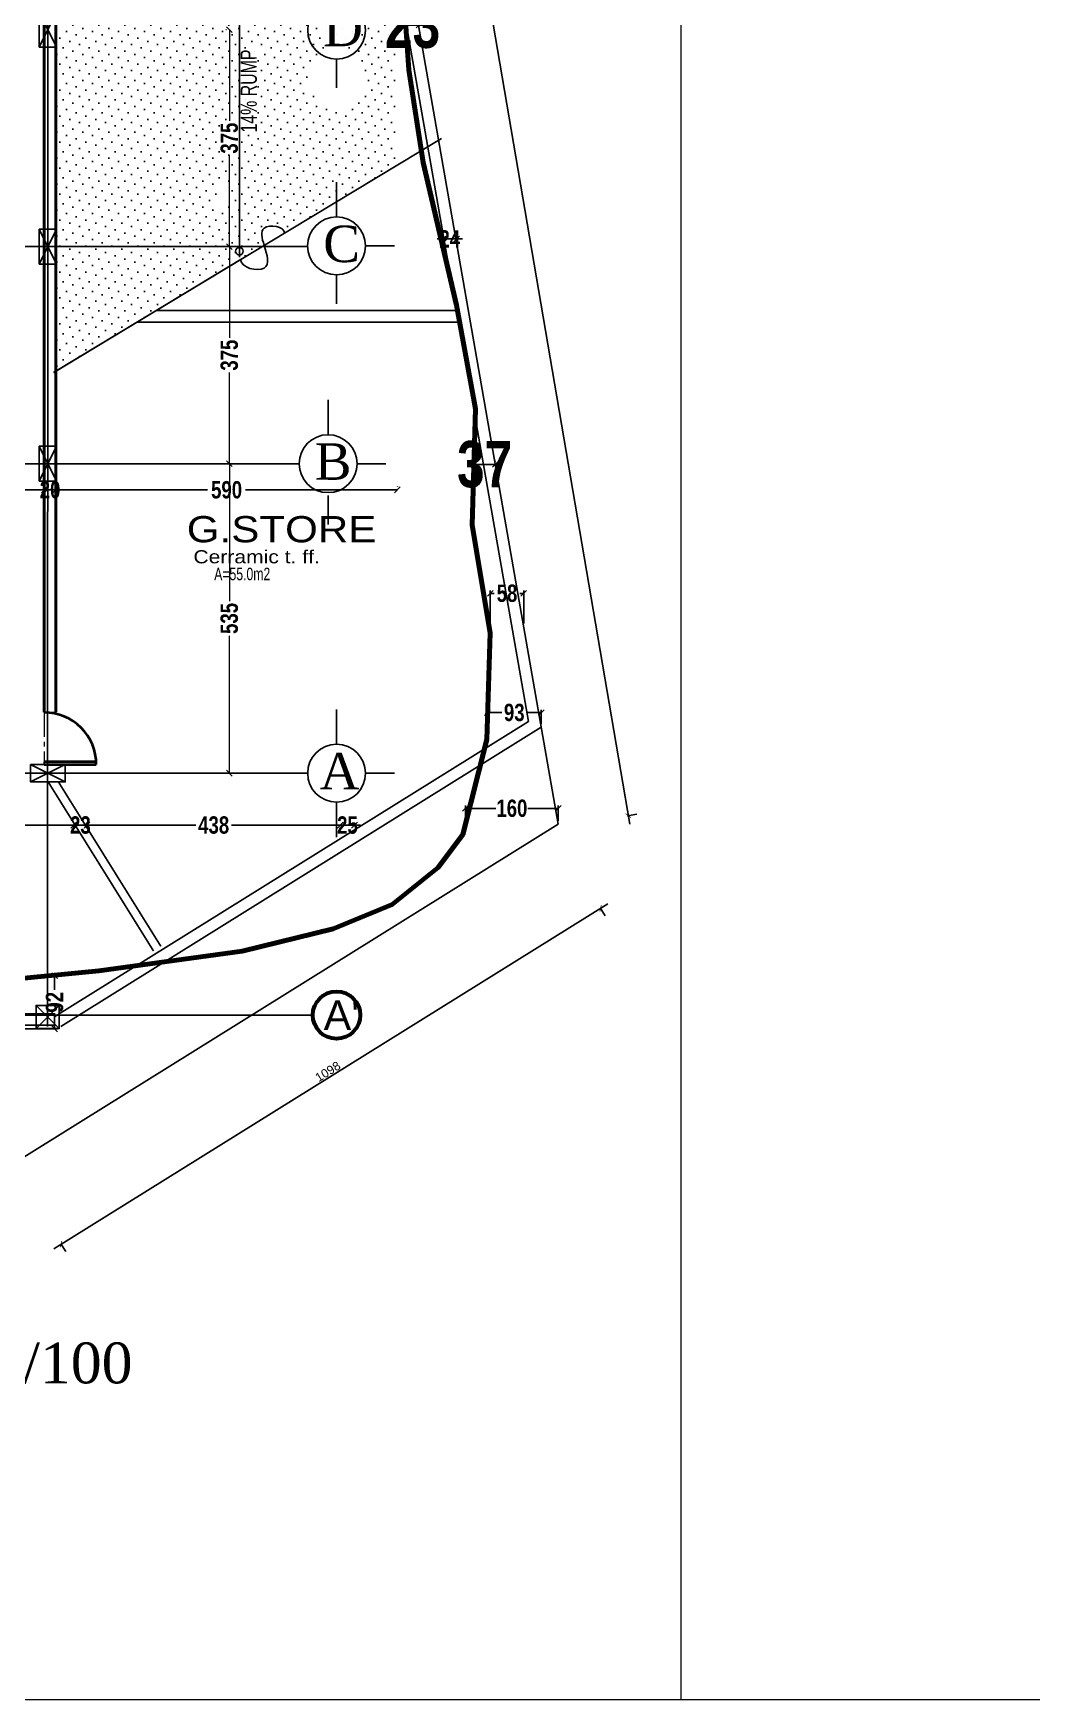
# Model space of a CAD drawing. Extents: x 285329 to 658348, y -83126 to -16980.
# Drawn here: x 328986 to 330711, y -43859 to -40979 of the extents above; entities that cross this region are included whole.
import ezdxf

# ---------------------------------------------------------------- set-up
doc = ezdxf.new("R2010")
doc.units = 0
doc.linetypes.add('CENTER', pattern=[50.8, 31.75, -6.35, 6.35, -6.35])
doc.layers.get('0').update_dxf_attribs({"linetype": 'CONTINUOUS'})
doc.layers.get('DEFPOINTS').update_dxf_attribs({"color": 9, "linetype": 'CONTINUOUS'})
for name, color, linetype, lineweight in [('A-Axis', 1, 'CENTER', 9), ('A-Door', 5, 'CONTINUOUS', 15), ('A-text finishing', 6, 'CONTINUOUS', 13), ('A-text function', 30, 'CONTINUOUS', 20), ('excavation border', 5, 'CONTINUOUS', 30), ('midium elevation', 4, 'CONTINUOUS', 60), ('SECTION-ar', 131, 'CONTINUOUS', 40), ('VIS', 8, 'CONTINUOUS', 18)]:
    doc.layers.add(name, color=color, linetype=linetype, lineweight=lineweight)
for name, color, linetype in [('AXIS', 1, 'CONTINUOUS'), ('COLUMN', 5, 'CONTINUOUS'), ('FURNITURE', 4, 'CONTINUOUS'), ('TEXT', 3, 'CONTINUOUS'), ('WALL', 7, 'CONTINUOUS')]:
    doc.layers.add(name, color=color, linetype=linetype)
doc.styles.add('ARIAL', font='BOD_CB.TTF', dxfattribs={"width": 1.2})
doc.styles.add('CITYBLUEPRINT', font='cityb___.ttf', dxfattribs={"width": 0.8})
doc.styles.get("Standard").update_dxf_attribs({"font": 'sanss___.ttf', "height": 15})
doc.styles.add('style2', font='romantic.ttf', dxfattribs={"height": 50})
doc.dimstyles.new('50', dxfattribs={"dimtxt": 30, "dimasz": 10, "dimexe": 5, "dimexo": 6, "dimgap": 5, "dimtad": 0, "dimdec": 0, "dimdsep": 46, "dimtxsty": 'CITYBLUEPRINT', "dimblk1": 'OBLIQUE', "dimblk2": 'OBLIQUE', "dimsah": 1, "dimcen": 0.05, "dimdle": 0.03, "dimclre": 22, "dimclrt": 7, "dimadec": 0, "dimazin": 0, "dimtfac": 1, "dimtdec": 0, "dimtix": 1, "dimtmove": 0, "dimatfit": 3, "dimldrblk": 'OBLIQUE', "dimfxl": 1, "dimtolj": 1, "dimtzin": 0, "dimarcsym": 0})
doc.dimstyles.new('STANDARD$0', dxfattribs={"dimscale": 0, "dimtxt": 50, "dimasz": 8, "dimexe": 15, "dimexo": 0.0625, "dimgap": 2, "dimtad": 1, "dimdec": 0, "dimzin": 0, "dimdsep": 46, "dimtxsty": 'Standard', "dimblk1": 'ARCHTICK', "dimblk2": 'ARCHTICK', "dimsah": 1, "dimcen": 0.09, "dimdle": 15, "dimclrd": 3, "dimclre": 3, "dimclrt": 3, "dimazin": 0, "dimtfac": 1, "dimtdec": 0, "dimtofl": 0, "dimtmove": 1, "dimatfit": 3, "dimldrblk": 'ARCHTICK', "dimfxl": 1.0455, "dimfxlon": 1, "dimtolj": 1, "dimtzin": 0, "dimarcsym": 0})

# ---------------------------------------------------------------- blocks, each defined once
blk = doc.blocks.new('COLUMN')
at = {"layer": 'AXIS'}
for p, q in [((236924.7, -9644.3), (236984.7, -9674.3)), ((236984.7, -9644.3), (236924.7, -9674.3))]:
    blk.add_line(p, q, dxfattribs=at)
at = {"layer": 'COLUMN'}
blk.add_lwpolyline([(236924.7, -9644.3), (236984.7, -9644.3), (236984.7, -9674.3), (236924.7, -9674.3)], close=True, dxfattribs=at)
blk = doc.blocks.new('_Oblique')
at = {"color": 0, "lineweight": -2}
blk.add_line((-0.5, -0.5), (0.5, 0.5), dxfattribs=at)
blk = doc.blocks.new('*D2209')
at = {"layer": 'DEFPOINTS', "color": 0, "linetype": 'Continuous', "lineweight": 5, "transparency": 16777216}
for p in [(329436.7, -12603.7), (329436.7, -12978.7), (329436.7, -12978.7)]:
    blk.add_point(p, dxfattribs=at)
at = {"layer": 'VIS', "color": 22, "linetype": 'Continuous', "lineweight": -2, "transparency": 16777216}
for p, q in [((329430.7, -12603.7), (329431.7, -12603.7)), ((329430.7, -12978.7), (329431.7, -12978.7))]:
    blk.add_line(p, q, dxfattribs=at)
at = {"layer": 'VIS', "color": 24, "linetype": 'Continuous', "lineweight": -2, "transparency": 16777216}
for p, q in [((329436.7, -12603.6), (329436.7, -12761.5)), ((329436.7, -12978.7), (329436.7, -12820.9))]:
    blk.add_line(p, q, dxfattribs=at)
at = {"layer": 'VIS', "color": 24, "linetype": 'Continuous', "lineweight": -2, "transparency": 16777216, "xscale": 10, "yscale": 10, "zscale": 10}
for p, rotation in [((329436.7, -12603.7), 90), ((329436.7, -12978.7), 270)]:
    blk.add_blockref('_Oblique', p, dxfattribs=dict(at, rotation=rotation))
at = {"layer": 'VIS', "color": 30, "linetype": 'Continuous', "lineweight": 5, "transparency": 16777216, "insert": (329436.7, -12791.2), "char_height": 30, "attachment_point": 5, "rotation": 90, "style": 'CITYBLUEPRINT'}
blk.add_mtext('\\A1;375', dxfattribs=at)
blk = doc.blocks.new('*D2210')
at = {"layer": 'DEFPOINTS', "color": 0, "linetype": 'Continuous', "lineweight": 5, "transparency": 16777216}
for p in [(329436.7, -12978.7), (329436.7, -13353.7), (329436.7, -13353.7)]:
    blk.add_point(p, dxfattribs=at)
at = {"layer": 'VIS', "color": 22, "linetype": 'Continuous', "lineweight": -2, "transparency": 16777216}
for p, q in [((329430.7, -12978.7), (329431.7, -12978.7)), ((329442.7, -13353.7), (329441.7, -13353.7))]:
    blk.add_line(p, q, dxfattribs=at)
at = {"layer": 'VIS', "color": 24, "linetype": 'Continuous', "lineweight": -2, "transparency": 16777216}
for p, q in [((329436.7, -12978.6), (329436.7, -13136.5)), ((329436.7, -13353.7), (329436.7, -13195.9))]:
    blk.add_line(p, q, dxfattribs=at)
at = {"layer": 'VIS', "color": 24, "linetype": 'Continuous', "lineweight": -2, "transparency": 16777216, "xscale": 10, "yscale": 10, "zscale": 10}
for p, rotation in [((329436.7, -12978.7), 90), ((329436.7, -13353.7), 270)]:
    blk.add_blockref('_Oblique', p, dxfattribs=dict(at, rotation=rotation))
at = {"layer": 'VIS', "color": 30, "linetype": 'Continuous', "lineweight": 5, "transparency": 16777216, "insert": (329436.7, -13166.2), "char_height": 30, "attachment_point": 5, "rotation": 90, "style": 'CITYBLUEPRINT'}
blk.add_mtext('\\A1;375', dxfattribs=at)
blk = doc.blocks.new('*D2211')
at = {"layer": 'DEFPOINTS', "color": 0, "linetype": 'Continuous', "lineweight": 5, "transparency": 16777216}
for p in [(329436.7, -13353.7), (329436.7, -13888.5), (329436.7, -13888.5)]:
    blk.add_point(p, dxfattribs=at)
at = {"layer": 'VIS', "color": 24, "linetype": 'Continuous', "lineweight": -2, "transparency": 16777216}
for p, q in [((329436.7, -13353.7), (329436.7, -13591.2)), ((329436.7, -13888.6), (329436.7, -13651.1))]:
    blk.add_line(p, q, dxfattribs=at)
at = {"layer": 'VIS', "color": 22, "linetype": 'Continuous', "lineweight": -2, "transparency": 16777216}
for p, q in [((329442.7, -13353.7), (329441.7, -13353.7)), ((329442.7, -13888.5), (329441.7, -13888.5))]:
    blk.add_line(p, q, dxfattribs=at)
at = {"layer": 'VIS', "color": 24, "linetype": 'Continuous', "lineweight": -2, "transparency": 16777216, "xscale": 10, "yscale": 10, "zscale": 10}
for p, rotation in [((329436.7, -13353.7), 90), ((329436.7, -13888.5), 270)]:
    blk.add_blockref('_Oblique', p, dxfattribs=dict(at, rotation=rotation))
at = {"layer": 'VIS', "color": 30, "linetype": 'Continuous', "lineweight": 5, "transparency": 16777216, "insert": (329436.7, -13621.1), "char_height": 30, "attachment_point": 5, "rotation": 90, "style": 'CITYBLUEPRINT'}
blk.add_mtext('\\A1;535', dxfattribs=at)
blk = doc.blocks.new('D70')
at = {"layer": 'A-Axis'}
blk.add_line((307725.1, -30884.8), (307725.1, -30817.1), dxfattribs=at)
at = {"layer": 'A-Door'}
for p, q in [((307725.1, -30817.1), (307725.1, -30820.5)), ((307792.7, -30817.1), (307792.7, -30820.5))]:
    blk.add_line(p, q, dxfattribs=at)
at = {"layer": 'SECTION-ar', "ltscale": 20}
for p, q in [((307725.1, -30817.1), (307792.7, -30817.1)), ((307792.7, -30820.5), (307725.1, -30820.5))]:
    blk.add_line(p, q, dxfattribs=at)
at = {"layer": 'SECTION-ar', "ltscale": 20, "extrusion": (0, 0, -1)}
blk.add_ellipse((307725.1, -30817.1), major_axis=(-47.9, 47.9), ratio=1, start_param=2.356194, end_param=3.926991, dxfattribs=at)
blk = doc.blocks.new('*D2887')
at = {"layer": 'DEFPOINTS', "color": 0, "linetype": 'Continuous', "lineweight": 5, "transparency": 16777216}
for p in [(328554.3, -42347.5), (329055.7, -42343.6), (329055.7, -42347.5)]:
    blk.add_point(p, dxfattribs=at)
at = {"layer": 'VIS', "color": 22, "linetype": 'Continuous', "lineweight": -2, "transparency": 16777216}
for p, q in [((328554.3, -42341.5), (328554.3, -42342.5)), ((329055.7, -42349.6), (329055.7, -42352.5))]:
    blk.add_line(p, q, dxfattribs=at)
at = {"layer": 'VIS', "color": 0, "linetype": 'Continuous', "lineweight": -2, "transparency": 16777216}
for p, q in [((328554.3, -42347.5), (328778.8, -42347.5)), ((329055.8, -42347.5), (328831.2, -42347.5))]:
    blk.add_line(p, q, dxfattribs=at)
at = {"layer": 'VIS', "color": 0, "linetype": 'Continuous', "lineweight": -2, "transparency": 16777216, "xscale": 10, "yscale": 10, "zscale": 10, "rotation": 180}
blk.add_blockref('_Oblique', (328554.3, -42347.5), dxfattribs=at)
at = {"layer": 'VIS', "color": 0, "linetype": 'Continuous', "lineweight": -2, "transparency": 16777216, "xscale": 10, "yscale": 10, "zscale": 10}
blk.add_blockref('_Oblique', (329055.7, -42347.5), dxfattribs=at)
at = {"layer": 'VIS', "color": 7, "linetype": 'Continuous', "lineweight": 5, "transparency": 16777216, "insert": (328805, -42347.5), "char_height": 30, "attachment_point": 5, "style": 'CITYBLUEPRINT'}
blk.add_mtext('\\A1;501', dxfattribs=at)
blk = doc.blocks.new('*D2888')
at = {"layer": 'DEFPOINTS', "color": 0, "linetype": 'Continuous', "lineweight": 5, "transparency": 16777216}
for p in [(329055.7, -42343.6), (329078.7, -42347.5), (329078.7, -42352.2)]:
    blk.add_point(p, dxfattribs=at)
at = {"layer": 'VIS', "color": 0, "linetype": 'Continuous', "lineweight": -2, "transparency": 16777216}
for p, q in [((329055.7, -42347.5), (329045.7, -42347.5)), ((329055.7, -42347.5), (329078.7, -42347.5)), ((329078.7, -42347.5), (329088.7, -42347.5))]:
    blk.add_line(p, q, dxfattribs=at)
at = {"layer": 'VIS', "color": 22, "linetype": 'Continuous', "lineweight": -2, "transparency": 16777216}
for p, q in [((329055.7, -42349.6), (329055.7, -42352.5)), ((329078.7, -42346.2), (329078.7, -42342.5))]:
    blk.add_line(p, q, dxfattribs=at)
at = {"layer": 'VIS', "color": 0, "linetype": 'Continuous', "lineweight": -2, "transparency": 16777216, "xscale": 10, "yscale": 10, "zscale": 10}
blk.add_blockref('_Oblique', (329055.7, -42347.5), dxfattribs=at)
at = {"layer": 'VIS', "color": 0, "linetype": 'Continuous', "lineweight": -2, "transparency": 16777216, "xscale": 10, "yscale": 10, "zscale": 10, "rotation": 180}
blk.add_blockref('_Oblique', (329078.7, -42347.5), dxfattribs=at)
at = {"layer": 'VIS', "color": 7, "linetype": 'Continuous', "lineweight": 5, "transparency": 16777216, "insert": (329067.2, -42347.5), "char_height": 30, "attachment_point": 5, "style": 'CITYBLUEPRINT'}
blk.add_mtext('\\A1;23', dxfattribs=at)
blk = doc.blocks.new('*D2889')
at = {"layer": 'DEFPOINTS', "color": 0, "linetype": 'Continuous', "lineweight": 5, "transparency": 16777216}
for p in [(329078.7, -42352.2), (329516.3, -42346.2), (329516.3, -42347.5)]:
    blk.add_point(p, dxfattribs=at)
at = {"layer": 'VIS', "color": 22, "linetype": 'Continuous', "lineweight": -2, "transparency": 16777216}
for p, q in [((329078.7, -42346.2), (329078.7, -42342.5)), ((329516.3, -42352.2), (329516.3, -42352.5))]:
    blk.add_line(p, q, dxfattribs=at)
at = {"layer": 'VIS', "color": 0, "linetype": 'Continuous', "lineweight": -2, "transparency": 16777216}
for p, q in [((329078.7, -42347.5), (329266.9, -42347.5)), ((329516.3, -42347.5), (329328.2, -42347.5))]:
    blk.add_line(p, q, dxfattribs=at)
at = {"layer": 'VIS', "color": 0, "linetype": 'Continuous', "lineweight": -2, "transparency": 16777216, "xscale": 10, "yscale": 10, "zscale": 10, "rotation": 180}
blk.add_blockref('_Oblique', (329078.7, -42347.5), dxfattribs=at)
at = {"layer": 'VIS', "color": 0, "linetype": 'Continuous', "lineweight": -2, "transparency": 16777216, "xscale": 10, "yscale": 10, "zscale": 10}
blk.add_blockref('_Oblique', (329516.3, -42347.5), dxfattribs=at)
at = {"layer": 'VIS', "color": 7, "linetype": 'Continuous', "lineweight": 5, "transparency": 16777216, "insert": (329297.5, -42347.5), "char_height": 30, "attachment_point": 5, "style": 'CITYBLUEPRINT'}
blk.add_mtext('\\A1;438', dxfattribs=at)
blk = doc.blocks.new('*D2890')
at = {"layer": 'DEFPOINTS', "color": 0, "linetype": 'Continuous', "lineweight": 5, "transparency": 16777216}
for p in [(329516.3, -42346.2), (329540.9, -42347.5), (329540.9, -42348.6)]:
    blk.add_point(p, dxfattribs=at)
at = {"layer": 'VIS', "color": 0, "linetype": 'Continuous', "lineweight": -2, "transparency": 16777216}
for p, q in [((329516.3, -42347.5), (329506.3, -42347.5)), ((329516.3, -42347.5), (329540.9, -42347.5)), ((329540.9, -42347.5), (329550.9, -42347.5))]:
    blk.add_line(p, q, dxfattribs=at)
at = {"layer": 'VIS', "color": 22, "linetype": 'Continuous', "lineweight": -2, "transparency": 16777216}
for p, q in [((329516.3, -42352.2), (329516.3, -42352.5)), ((329540.9, -42342.6), (329540.9, -42342.5))]:
    blk.add_line(p, q, dxfattribs=at)
at = {"layer": 'VIS', "color": 0, "linetype": 'Continuous', "lineweight": -2, "transparency": 16777216, "xscale": 10, "yscale": 10, "zscale": 10}
blk.add_blockref('_Oblique', (329516.3, -42347.5), dxfattribs=at)
at = {"layer": 'VIS', "color": 0, "linetype": 'Continuous', "lineweight": -2, "transparency": 16777216, "xscale": 10, "yscale": 10, "zscale": 10, "rotation": 180}
blk.add_blockref('_Oblique', (329540.9, -42347.5), dxfattribs=at)
at = {"layer": 'VIS', "color": 7, "linetype": 'Continuous', "lineweight": 5, "transparency": 16777216, "insert": (329528.6, -42347.5), "char_height": 30, "attachment_point": 5, "style": 'CITYBLUEPRINT'}
blk.add_mtext('\\A1;25', dxfattribs=at)
blk = doc.blocks.new('*D2892')
at = {"layer": 'DEFPOINTS', "color": 0, "linetype": 'Continuous', "lineweight": 5, "transparency": 16777216}
for p in [(327294.1, -41770.2), (329004.8, -41768.2), (329004.8, -41768.2)]:
    blk.add_point(p, dxfattribs=at)
at = {"layer": 'VIS', "color": 0, "linetype": 'Continuous', "lineweight": -2, "transparency": 16777216}
for p, q in [((327294, -41768.2), (328128.3, -41768.2)), ((329004.8, -41768.2), (328170.5, -41768.2))]:
    blk.add_line(p, q, dxfattribs=at)
at = {"layer": 'VIS', "color": 22, "linetype": 'Continuous', "lineweight": -2, "transparency": 16777216}
for p, q in [((327294.1, -41764.2), (327294.1, -41763.2)), ((329004.8, -41762.2), (329004.8, -41763.2))]:
    blk.add_line(p, q, dxfattribs=at)
at = {"layer": 'VIS', "color": 0, "linetype": 'Continuous', "lineweight": -2, "transparency": 16777216, "xscale": 10, "yscale": 10, "zscale": 10, "rotation": 180}
blk.add_blockref('_Oblique', (327294.1, -41768.2), dxfattribs=at)
at = {"layer": 'VIS', "color": 0, "linetype": 'Continuous', "lineweight": -2, "transparency": 16777216, "xscale": 10, "yscale": 10, "zscale": 10}
blk.add_blockref('_Oblique', (329004.8, -41768.2), dxfattribs=at)
at = {"layer": 'VIS', "color": 7, "linetype": 'Continuous', "lineweight": 5, "transparency": 16777216, "insert": (328149.4, -41768.2), "char_height": 30, "attachment_point": 5, "style": 'CITYBLUEPRINT'}
blk.add_mtext('\\A1;1711', dxfattribs=at)
blk = doc.blocks.new('*D2893')
at = {"layer": 'DEFPOINTS', "color": 0, "linetype": 'Continuous', "lineweight": 5, "transparency": 16777216}
for p in [(329004.8, -41768.2), (329024.8, -41768.2), (329024.8, -41768.2)]:
    blk.add_point(p, dxfattribs=at)
at = {"layer": 'VIS', "color": 0, "linetype": 'Continuous', "lineweight": -2, "transparency": 16777216}
for p, q in [((329004.8, -41768.2), (328994.8, -41768.2)), ((329004.8, -41768.2), (329024.8, -41768.2)), ((329024.8, -41768.2), (329034.8, -41768.2))]:
    blk.add_line(p, q, dxfattribs=at)
at = {"layer": 'VIS', "color": 22, "linetype": 'Continuous', "lineweight": -2, "transparency": 16777216}
for p, q in [((329004.8, -41762.2), (329004.8, -41763.2)), ((329024.8, -41762.2), (329024.8, -41763.2))]:
    blk.add_line(p, q, dxfattribs=at)
at = {"layer": 'VIS', "color": 0, "linetype": 'Continuous', "lineweight": -2, "transparency": 16777216, "xscale": 10, "yscale": 10, "zscale": 10}
blk.add_blockref('_Oblique', (329004.8, -41768.2), dxfattribs=at)
at = {"layer": 'VIS', "color": 0, "linetype": 'Continuous', "lineweight": -2, "transparency": 16777216, "xscale": 10, "yscale": 10, "zscale": 10, "rotation": 180}
blk.add_blockref('_Oblique', (329024.8, -41768.2), dxfattribs=at)
at = {"layer": 'VIS', "color": 7, "linetype": 'Continuous', "lineweight": 5, "transparency": 16777216, "insert": (329014.8, -41768.2), "char_height": 30, "attachment_point": 5, "style": 'CITYBLUEPRINT'}
blk.add_mtext('\\A1;20', dxfattribs=at)
blk = doc.blocks.new('*D2894')
at = {"layer": 'DEFPOINTS', "color": 0, "linetype": 'Continuous', "lineweight": 5, "transparency": 16777216}
for p in [(329024.8, -41768.2), (329614.8, -41768.2), (329614.8, -41768.2)]:
    blk.add_point(p, dxfattribs=at)
at = {"layer": 'VIS', "color": 0, "linetype": 'Continuous', "lineweight": -2, "transparency": 16777216}
for p, q in [((329024.7, -41768.2), (329286.9, -41768.2)), ((329614.8, -41768.2), (329352.6, -41768.2))]:
    blk.add_line(p, q, dxfattribs=at)
at = {"layer": 'VIS', "color": 22, "linetype": 'Continuous', "lineweight": -2, "transparency": 16777216}
for p, q in [((329024.8, -41762.2), (329024.8, -41763.2)), ((329614.8, -41762.2), (329614.8, -41763.2))]:
    blk.add_line(p, q, dxfattribs=at)
at = {"layer": 'VIS', "color": 0, "linetype": 'Continuous', "lineweight": -2, "transparency": 16777216, "xscale": 10, "yscale": 10, "zscale": 10, "rotation": 180}
blk.add_blockref('_Oblique', (329024.8, -41768.2), dxfattribs=at)
at = {"layer": 'VIS', "color": 0, "linetype": 'Continuous', "lineweight": -2, "transparency": 16777216, "xscale": 10, "yscale": 10, "zscale": 10}
blk.add_blockref('_Oblique', (329614.8, -41768.2), dxfattribs=at)
at = {"layer": 'VIS', "color": 7, "linetype": 'Continuous', "lineweight": 5, "transparency": 16777216, "insert": (329319.8, -41768.2), "char_height": 30, "attachment_point": 5, "style": 'CITYBLUEPRINT'}
blk.add_mtext('\\A1;590', dxfattribs=at)
blk = doc.blocks.new('_ARCHTICK')
at = {"color": 0, "linetype": 'ByBlock', "const_width": 0.15}
blk.add_lwpolyline([(-0.5, -0.5), (0.5, 0.5)], dxfattribs=at)
blk = doc.blocks.new('*D2987')
at = {"layer": 'DEFPOINTS', "color": 0, "linetype": 'Continuous', "lineweight": 5, "transparency": 16777216}
for p in [(329479.7, -39200.5), (329346.2, -39223.2), (329880.3, -42353.8)]:
    blk.add_point(p, dxfattribs=at)
at = {"layer": 'WALL', "color": 3, "linetype": 'Continuous', "lineweight": -2, "transparency": 16777216}
for p, q in [((330016.2, -42345.8), (329477.1, -39185.7)), ((329478.6, -39200.7), (329494.4, -39198)), ((330012.7, -42331.2), (330028.5, -42328.5))]:
    blk.add_line(p, q, dxfattribs=at)
at = {"layer": 'WALL', "color": 3, "linetype": 'Continuous', "lineweight": -2, "transparency": 16777216, "xscale": 8, "yscale": 8, "zscale": 8}
for p, rotation in [((329479.7, -39200.5), 99.68081920431923), ((330013.7, -42331), 279.6808192043192)]:
    blk.add_blockref('_ARCHTICK', p, dxfattribs=dict(at, rotation=rotation))
at = {"layer": 'WALL', "color": 3, "linetype": 'Continuous', "transparency": 16777216, "insert": (329756.3, -40764.1), "char_height": 15, "attachment_point": 5, "rotation": 279.6808}
blk.add_mtext('\\A1;3176', dxfattribs=at)
blk = doc.blocks.new('*D2991')
at = {"layer": 'DEFPOINTS', "color": 0, "linetype": 'Continuous', "lineweight": 5, "transparency": 16777216}
for p in [(329880.3, -42353.8), (329965.9, -42491.3), (328948.2, -42934.2)]:
    blk.add_point(p, dxfattribs=at)
at = {"layer": 'WALL', "color": 3, "linetype": 'Continuous', "lineweight": -2, "transparency": 16777216}
for p, q in [((329021.1, -43079.7), (329978.6, -42483.4)), ((329965.3, -42490.4), (329973.8, -42504)), ((329033.3, -43070.9), (329041.8, -43084.5))]:
    blk.add_line(p, q, dxfattribs=at)
at = {"layer": 'WALL', "color": 3, "linetype": 'Continuous', "lineweight": -2, "transparency": 16777216, "xscale": 8, "yscale": 8, "zscale": 8}
for p, rotation in [((329965.9, -42491.3), 31.9131143141178), ((329033.9, -43071.7), 211.9131143141177)]:
    blk.add_blockref('_ARCHTICK', p, dxfattribs=dict(at, rotation=rotation))
at = {"layer": 'WALL', "color": 3, "linetype": 'Continuous', "transparency": 16777216, "insert": (329494.7, -42773.3), "char_height": 15, "attachment_point": 5, "rotation": 31.9131}
blk.add_mtext('\\A1;1098', dxfattribs=at)
blk = doc.blocks.new('*D3067')
at = {"layer": 'DEFPOINTS', "color": 0, "linetype": 'Continuous', "lineweight": 5, "transparency": 16777216}
for p in [(329010.8, -42607.8), (329022.7, -42607.8), (329010.6, -42699.4)]:
    blk.add_point(p, dxfattribs=at)
at = {"layer": 'VIS', "color": 22, "linetype": 'Continuous', "lineweight": -2, "transparency": 16777216}
for p, q in [((329016.8, -42607.8), (329027.7, -42607.8)), ((329016.6, -42699.4), (329027.7, -42699.4))]:
    blk.add_line(p, q, dxfattribs=at)
at = {"layer": 'VIS', "color": 0, "linetype": 'Continuous', "lineweight": -2, "transparency": 16777216}
for p, q in [((329022.7, -42607.8), (329022.7, -42632.1)), ((329022.7, -42699.4), (329022.7, -42675.1))]:
    blk.add_line(p, q, dxfattribs=at)
at = {"layer": 'VIS', "color": 0, "linetype": 'Continuous', "lineweight": -2, "transparency": 16777216, "xscale": 10, "yscale": 10, "zscale": 10}
for p, rotation in [((329022.7, -42607.8), 90), ((329022.7, -42699.4), 270)]:
    blk.add_blockref('_Oblique', p, dxfattribs=dict(at, rotation=rotation))
at = {"layer": 'VIS', "color": 7, "linetype": 'Continuous', "lineweight": 5, "transparency": 16777216, "insert": (329022.7, -42653.6), "char_height": 30, "attachment_point": 5, "rotation": 90, "style": 'CITYBLUEPRINT'}
blk.add_mtext('\\A1;92', dxfattribs=at)
blk = doc.blocks.new('*D3087')
at = {"layer": 'DEFPOINTS', "color": 0, "linetype": 'Continuous', "lineweight": 5, "transparency": 16777216}
for p in [(329732.5, -42318.5), (329732.5, -42345.9), (329892.9, -42345.9)]:
    blk.add_point(p, dxfattribs=at)
at = {"layer": 'VIS', "color": 22, "linetype": 'Continuous', "lineweight": -2, "transparency": 16777216}
for p, q in [((329732.5, -42339.9), (329732.5, -42313.5)), ((329892.9, -42339.9), (329892.9, -42313.5))]:
    blk.add_line(p, q, dxfattribs=at)
at = {"layer": 'VIS', "color": 0, "linetype": 'Continuous', "lineweight": -2, "transparency": 16777216}
for p, q in [((329732.5, -42318.5), (329784.9, -42318.5)), ((329892.9, -42318.5), (329840.5, -42318.5))]:
    blk.add_line(p, q, dxfattribs=at)
at = {"layer": 'VIS', "color": 0, "linetype": 'Continuous', "lineweight": -2, "transparency": 16777216, "xscale": 10, "yscale": 10, "zscale": 10, "rotation": 180}
blk.add_blockref('_Oblique', (329732.5, -42318.5), dxfattribs=at)
at = {"layer": 'VIS', "color": 0, "linetype": 'Continuous', "lineweight": -2, "transparency": 16777216, "xscale": 10, "yscale": 10, "zscale": 10}
blk.add_blockref('_Oblique', (329892.9, -42318.5), dxfattribs=at)
at = {"layer": 'VIS', "color": 7, "linetype": 'Continuous', "lineweight": 5, "transparency": 16777216, "insert": (329812.7, -42318.5), "char_height": 30, "attachment_point": 5, "style": 'CITYBLUEPRINT'}
blk.add_mtext('\\A1;160', dxfattribs=at)
blk = doc.blocks.new('*D3088')
at = {"layer": 'DEFPOINTS', "color": 0, "linetype": 'Continuous', "lineweight": 5, "transparency": 16777216}
for p in [(329833.2, -41947), (329833.2, -42005.3), (329775.3, -42015.4)]:
    blk.add_point(p, dxfattribs=at)
at = {"layer": 'VIS', "color": 22, "linetype": 'Continuous', "lineweight": -2, "transparency": 16777216}
for p, q in [((329775.3, -42009.4), (329775.3, -41942)), ((329833.2, -41999.3), (329833.2, -41942))]:
    blk.add_line(p, q, dxfattribs=at)
at = {"layer": 'VIS', "color": 0, "linetype": 'Continuous', "lineweight": -2, "transparency": 16777216}
for p, q in [((329775.3, -41947), (329782.2, -41947)), ((329833.3, -41947), (329826.4, -41947))]:
    blk.add_line(p, q, dxfattribs=at)
at = {"layer": 'VIS', "color": 0, "linetype": 'Continuous', "lineweight": -2, "transparency": 16777216, "xscale": 10, "yscale": 10, "zscale": 10, "rotation": 180}
blk.add_blockref('_Oblique', (329775.3, -41947), dxfattribs=at)
at = {"layer": 'VIS', "color": 0, "linetype": 'Continuous', "lineweight": -2, "transparency": 16777216, "xscale": 10, "yscale": 10, "zscale": 10}
blk.add_blockref('_Oblique', (329833.2, -41947), dxfattribs=at)
at = {"layer": 'VIS', "color": 7, "linetype": 'Continuous', "lineweight": 5, "transparency": 16777216, "insert": (329804.3, -41947), "char_height": 30, "attachment_point": 5, "style": 'CITYBLUEPRINT'}
blk.add_mtext('\\A1;58', dxfattribs=at)
blk = doc.blocks.new('*D3090')
at = {"layer": 'DEFPOINTS', "color": 0, "linetype": 'Continuous', "lineweight": 5, "transparency": 16777216}
for p in [(329693.4, -41347.9), (329717.4, -41334.6), (329717.4, -41343.7)]:
    blk.add_point(p, dxfattribs=at)
at = {"layer": 'VIS', "color": 0, "linetype": 'Continuous', "lineweight": -2, "transparency": 16777216}
for p, q in [((329693.4, -41334.6), (329683.4, -41334.6)), ((329693.4, -41334.6), (329717.4, -41334.6)), ((329717.4, -41334.6), (329727.4, -41334.6))]:
    blk.add_line(p, q, dxfattribs=at)
at = {"layer": 'VIS', "color": 22, "linetype": 'Continuous', "lineweight": -2, "transparency": 16777216}
for p, q in [((329693.4, -41341.9), (329693.4, -41329.6)), ((329717.4, -41337.7), (329717.4, -41329.6))]:
    blk.add_line(p, q, dxfattribs=at)
at = {"layer": 'VIS', "color": 0, "linetype": 'Continuous', "lineweight": -2, "transparency": 16777216, "xscale": 10, "yscale": 10, "zscale": 10}
blk.add_blockref('_Oblique', (329693.4, -41334.6), dxfattribs=at)
at = {"layer": 'VIS', "color": 0, "linetype": 'Continuous', "lineweight": -2, "transparency": 16777216, "xscale": 10, "yscale": 10, "zscale": 10, "rotation": 180}
blk.add_blockref('_Oblique', (329717.4, -41334.6), dxfattribs=at)
at = {"layer": 'VIS', "color": 7, "linetype": 'Continuous', "lineweight": 5, "transparency": 16777216, "insert": (329705.4, -41334.6), "char_height": 30, "attachment_point": 5, "style": 'CITYBLUEPRINT'}
blk.add_mtext('\\A1;24', dxfattribs=at)
blk = doc.blocks.new('*D3091')
at = {"layer": 'DEFPOINTS', "color": 0, "linetype": 'Continuous', "lineweight": 5, "transparency": 16777216}
for p in [(329770.2, -42153), (329770.2, -42175.3), (329863.5, -42178.3)]:
    blk.add_point(p, dxfattribs=at)
at = {"layer": 'VIS', "color": 0, "linetype": 'Continuous', "lineweight": -2, "transparency": 16777216}
for p, q in [((329770.1, -42153), (329795.6, -42153)), ((329863.6, -42153), (329838.1, -42153))]:
    blk.add_line(p, q, dxfattribs=at)
at = {"layer": 'VIS', "color": 22, "linetype": 'Continuous', "lineweight": -2, "transparency": 16777216}
for p, q in [((329770.2, -42169.3), (329770.2, -42148)), ((329863.5, -42172.3), (329863.5, -42148))]:
    blk.add_line(p, q, dxfattribs=at)
at = {"layer": 'VIS', "color": 0, "linetype": 'Continuous', "lineweight": -2, "transparency": 16777216, "xscale": 10, "yscale": 10, "zscale": 10, "rotation": 180}
blk.add_blockref('_Oblique', (329770.2, -42153), dxfattribs=at)
at = {"layer": 'VIS', "color": 0, "linetype": 'Continuous', "lineweight": -2, "transparency": 16777216, "xscale": 10, "yscale": 10, "zscale": 10}
blk.add_blockref('_Oblique', (329863.5, -42153), dxfattribs=at)
at = {"layer": 'VIS', "color": 7, "linetype": 'Continuous', "lineweight": 5, "transparency": 16777216, "insert": (329816.8, -42153), "char_height": 30, "attachment_point": 5, "style": 'CITYBLUEPRINT'}
blk.add_mtext('\\A1;93', dxfattribs=at)
blk = doc.blocks.new('*D3092')
at = {"layer": 'DEFPOINTS', "color": 0, "linetype": 'Continuous', "lineweight": 5, "transparency": 16777216}
for p in [(329629.8, -40973.7), (329652.5, -40965), (329652.5, -40972.9)]:
    blk.add_point(p, dxfattribs=at)
at = {"layer": 'VIS', "color": 0, "linetype": 'Continuous', "lineweight": -2, "transparency": 16777216}
for p, q in [((329629.8, -40965), (329619.8, -40965)), ((329629.8, -40965), (329652.5, -40965)), ((329652.5, -40965), (329662.5, -40965))]:
    blk.add_line(p, q, dxfattribs=at)
at = {"layer": 'VIS', "color": 22, "linetype": 'Continuous', "lineweight": -2, "transparency": 16777216}
for p, q in [((329629.8, -40967.7), (329629.8, -40960)), ((329652.5, -40966.9), (329652.5, -40960))]:
    blk.add_line(p, q, dxfattribs=at)
at = {"layer": 'VIS', "color": 0, "linetype": 'Continuous', "lineweight": -2, "transparency": 16777216, "xscale": 10, "yscale": 10, "zscale": 10}
blk.add_blockref('_Oblique', (329629.8, -40965), dxfattribs=at)
at = {"layer": 'VIS', "color": 0, "linetype": 'Continuous', "lineweight": -2, "transparency": 16777216, "xscale": 10, "yscale": 10, "zscale": 10, "rotation": 180}
blk.add_blockref('_Oblique', (329652.5, -40965), dxfattribs=at)
at = {"layer": 'VIS', "color": 7, "linetype": 'Continuous', "lineweight": 5, "transparency": 16777216, "insert": (329641.2, -40965), "char_height": 80, "attachment_point": 5, "style": 'CITYBLUEPRINT'}
blk.add_mtext('\\A1;23', dxfattribs=at)
blk = doc.blocks.new('*D3093')
at = {"layer": 'DEFPOINTS', "color": 0, "linetype": 'Continuous', "lineweight": 5, "transparency": 16777216}
for p in [(329747.2, -41722.9), (329784, -41724.2), (329784, -41724.2)]:
    blk.add_point(p, dxfattribs=at)
at = {"layer": 'VIS', "color": 22, "linetype": 'Continuous', "lineweight": -2, "transparency": 16777216}
for p, q in [((329784, -41718.2), (329784, -41719.2)), ((329747.2, -41728.9), (329747.2, -41729.2))]:
    blk.add_line(p, q, dxfattribs=at)
at = {"layer": 'VIS', "color": 0, "linetype": 'Continuous', "lineweight": -2, "transparency": 16777216}
for p, q in [((329747.2, -41724.2), (329737.2, -41724.2)), ((329747.2, -41724.2), (329784, -41724.2)), ((329784, -41724.2), (329794, -41724.2))]:
    blk.add_line(p, q, dxfattribs=at)
at = {"layer": 'VIS', "color": 0, "linetype": 'Continuous', "lineweight": -2, "transparency": 16777216, "xscale": 10, "yscale": 10, "zscale": 10}
blk.add_blockref('_Oblique', (329747.2, -41724.2), dxfattribs=at)
at = {"layer": 'VIS', "color": 0, "linetype": 'Continuous', "lineweight": -2, "transparency": 16777216, "xscale": 10, "yscale": 10, "zscale": 10, "rotation": 180}
blk.add_blockref('_Oblique', (329784, -41724.2), dxfattribs=at)
at = {"layer": 'VIS', "color": 7, "linetype": 'Continuous', "lineweight": 5, "transparency": 16777216, "insert": (329765.6, -41724.2), "char_height": 80, "attachment_point": 5, "style": 'CITYBLUEPRINT'}
blk.add_mtext('\\A1;37', dxfattribs=at)
blk = doc.blocks.new('cbcb')
at = {"layer": 'AXIS'}
for p, q in [((329123.2, -10741.8), (329122.7, -14326.1)), ((329622, -12654.5), (329622, -12704.5)), ((329621.9, -12927.4), (329621.9, -12867)), ((327226.6, -12978.7), (329572, -12978.7)), ((329671.9, -12977.4), (329721.9, -12977.4)), ((329621.9, -13027.4), (329621.9, -13077.4)), ((329607.3, -13303.7), (329607.3, -13243.3)), ((329557.3, -13353.7), (327215.7, -13353.7)), ((329657.3, -13353.7), (329707.3, -13353.7)), ((329607.3, -13408.7), (329607.3, -13458.7)), ((329622, -13838.6), (329622, -13778.2)), ((327235.1, -13888.5), (329572, -13888.5)), ((329672, -13888.6), (329722, -13888.6)), ((329622, -13999), (329622, -13938.6))]:
    blk.add_line(p, q, dxfattribs=at)
for centre in [(329622, -12604.5), (329621.9, -12977.4), (329607.3, -13353.7), (329622, -13888.6)]:
    blk.add_circle(centre, 50, dxfattribs=at)
at = {"layer": 'WALL', "linetype": 'Continuous', "xscale": -1}
for p, rotation in [((338782.5, -249558.4), 270), ((338782.5, -249933.4), 270), ((319464, 223601), 90)]:
    blk.add_blockref('COLUMN', p, dxfattribs=dict(at, rotation=rotation))
at = {"layer": 'WALL', "linetype": 'Continuous'}
blk.add_blockref('COLUMN', (92168.5, -4229.3), dxfattribs=at)
at = {"layer": 'WALL', "linetype": 'Continuous', "xscale": -1}
blk.add_blockref('COLUMN', (566077.9, -4229.3), dxfattribs=at)
at = {"layer": 'TEXT', "char_height": 63, "width": 240.461, "attachment_point": 1, "style": 'style2'}
for s, insert in [('D', (329598.9, -12569.3)), ('C', (329598.9, -12942.3)), ('B', (329584.2, -13318.5)), ('A', (329592.7, -13853.4))]:
    blk.add_mtext(s, dxfattribs=dict(at, insert=insert))
at = {"layer": 'VIS', "linetype": 'Continuous', "lineweight": 5}
for base, p1, p2, picture, middle in [((329436.7, -12978.7), (329436.7, -12603.7), (329436.7, -12978.7), '*D2209', (329436.7, -12791.2)), ((329436.7, -13353.7), (329436.7, -12978.7), (329436.7, -13353.7), '*D2210', (329436.7, -13166.2)), ((329436.7, -13888.5), (329436.7, -13353.7), (329436.7, -13888.5), '*D2211', (329436.7, -13621.1))]:
    dim = blk.add_linear_dim(base=base, p1=p1, p2=p2, angle=90, dimstyle='50', override={"dimtmove": 1}, dxfattribs=at)
    dim.commit()
    dim.dimension.update_dxf_attribs({"geometry": picture, "text_midpoint": middle})

msp = doc.modelspace()

# ---------------------------------------------------------------- hatches: boundary and pattern name
at = {"layer": 'FURNITURE', "ltscale": 3}
h = msp.add_hatch(dxfattribs=at)
h.set_pattern_fill('DOTS', color=256, scale=10, angle=45, style=0)
h.set_pattern_definition([(45, (19796.869, -19165.578), (-5.6126601, 16.8379802), [0, -15.875])])
edge = h.paths.add_edge_path()
edge.add_line((329578.33, -40658.47), (329560.18, -40658.47))
edge.add_arc((329510.18, -40658.47), 50, 179.93464, 360, ccw=False)
edge.add_line((329460.18, -40658.41), (329342.02, -40658.41))
edge.add_line((329342.02, -40658.41), (329390.58, -40740.93))
edge.add_line((329390.58, -40740.93), (329341.94, -40740.93))
edge.add_line((329341.94, -40740.93), (329341.94, -40858.49))
edge.add_line((329341.94, -40858.49), (329613.58, -40858.49))
edge.add_line((329613.58, -40858.49), (329578.33, -40658.47))
edge = h.paths.add_edge_path()
edge.add_line((329341.94, -40740.93), (329293.3, -40740.93))
edge.add_line((329293.3, -40740.93), (329341.86, -40658.41))
edge.add_line((329341.86, -40658.41), (329037.91, -40589.89))
edge.add_arc((329021.55, -40705.35), 116.61, -13.86352, 81.93793, ccw=False)
edge.add_arc((329003.13, -40754.83), 133.38, -41.9941, 9.29259, ccw=False)
edge.add_line((329102.26, -40844.07), (329341.94, -40858.49))
edge.add_line((329341.94, -40858.49), (329341.94, -40740.93))
edge = h.paths.add_edge_path()
edge.add_line((329341.94, -40858.49), (329102.26, -40844.07))
edge.add_arc((329004.73, -40728.8), 151, 279.94973, 310.23793, ccw=False)
edge.add_line((329030.82, -40877.53), (329024.77, -41043.25))
edge.add_line((329024.77, -41043.25), (329029.77, -41043.25))
edge.add_line((329029.77, -41043.25), (329029.77, -41058.25))
edge.add_line((329029.77, -41058.25), (329341.94, -41058.25))
edge.add_line((329341.94, -41058.25), (329341.94, -40858.49))
edge = h.paths.add_edge_path()
edge.add_spline(control_points=[(329344.03, -41370.19), (329344.03, -41370.27), (329344.03, -41370.35), (329344.04, -41370.43)], knot_values=[148.3114726, 148.3114726, 148.3114726, 148.3114726, 148.5517962, 148.5517962, 148.5517962, 148.5517962], degree=3, periodic=0)
edge.add_line((329344.04, -41370.43), (329384.82, -41345.8))
edge.add_spline(control_points=[(329384.82, -41345.8), (329384.8, -41345.74), (329380.97, -41333.27), (329372.59, -41306.61), (329419.91, -41312.36), (329419.91, -41324.42)], knot_values=[0, 0, 0, 0, 0.144033, 29.992198, 66.1905518, 66.1905518, 66.1905518, 66.1905518], degree=3, periodic=0)
edge.add_line((329419.99, -41324.57), (329614.77, -41206.97))
edge.add_line((329614.77, -41206.97), (329614.77, -40865.2))
edge.add_line((329614.77, -40865.2), (329613.58, -40858.49))
edge.add_line((329613.58, -40858.49), (329341.94, -40858.49))
edge.add_line((329341.94, -40858.49), (329341.94, -41058.25))
edge.add_line((329341.94, -41058.25), (329460.18, -41058.25))
edge.add_arc((329510.18, -41058.47), 50, 0, 179.74603, ccw=False)
edge.add_arc((329510.18, -41058.47), 50, 179.93464, 360, ccw=False)
edge.add_line((329460.18, -41058.41), (329341.94, -41058.41))
edge.add_line((329341.94, -41058.41), (329341.94, -41349.17))
edge.add_arc((329341.94, -41355.72), 6.55, 0, 90, ccw=False)
edge.add_arc((329341.94, -41355.72), 6.55, -180, 0, ccw=False)
edge.add_arc((329341.94, -41355.72), 6.55, 90, 180, ccw=False)
edge.add_line((329341.94, -41349.17), (329341.94, -41058.41))
edge.add_line((329341.94, -41058.41), (329029.77, -41058.41))
edge.add_line((329029.77, -41058.41), (329029.77, -41073.25))
edge.add_line((329029.77, -41073.25), (329024.77, -41073.25))
edge.add_line((329024.77, -41073.25), (329024.77, -41443.25))
edge.add_line((329024.77, -41443.25), (329029.77, -41443.25))
edge.add_line((329029.77, -41443.25), (329029.77, -41458.25))
edge.add_line((329029.77, -41458.25), (329198.36, -41458.25))
edge.add_line((329198.36, -41458.25), (329344.03, -41370.19))
h.paths.add_polyline_path([(329198.09, -41458.41), (329029.77, -41458.41), (329029.77, -41473.25), (329024.77, -41473.25), (329024.77, -41563.19)])
h.paths.add_polyline_path([(329303.38, -40878.53), (329303.38, -40838.29), (329326.33, -40838.29), (329326.33, -40878.53)])
h.paths.add_polyline_path([(329303.38, -41278.53), (329303.38, -41238.29), (329326.33, -41238.29), (329326.33, -41278.53)], flags=16)

# ---------------------------------------------------------------- linework, layer by layer
at = {"layer": 'AXIS'}
for p, q in [((329560.18, -41458.47), (329610.18, -41458.47)), ((327122.38, -42676.28), (329468.74, -42675.77))]:
    msp.add_line(p, q, dxfattribs=at)
at = {"layer": 'AXIS', "ltscale": 3}
for p, q in [((329030.6, -42698.93), (328990.6, -42658.93)), ((328990.6, -42698.93), (329030.6, -42658.93))]:
    msp.add_line(p, q, dxfattribs=at)
at = {"layer": 'AXIS'}
msp.add_circle((329509.7, -42675.76), 40.95, dxfattribs=at)
at = {"layer": 'COLUMN', "linetype": 'Continuous', "lineweight": 5}
msp.add_lwpolyline([(330104.53, -38608.69), (330104.53, -43858.69), (326417.03, -43858.69), (326417.03, -38608.69)], close=True, dxfattribs=at)
at = {"layer": 'COLUMN'}
for points in [[(329030.6, -42698.93), (329030.6, -42658.93), (328990.6, -42658.93), (328990.6, -42698.93), (329030.6, -42698.93)], [(328990.6, -42698.93), (328990.6, -42658.93), (329030.6, -42658.93), (329030.6, -42698.93), (328990.6, -42698.93)]]:
    msp.add_lwpolyline(points, dxfattribs=at)
at = {"layer": 'excavation border', "lineweight": 200}
msp.add_lwpolyline([(329622.9, -40874.63), (329634.6, -41042.37), (329659.43, -41202.47), (329717.01, -41448.81), (329749.99, -41627.86), (329743.99, -41829.37), (329775.34, -42015.43), (329769.37, -42199.59), (329727.94, -42363.96), (329685.35, -42420.9), (329605.86, -42484.84), (329503.74, -42526.96), (329346.92, -42565.27), (329099.38, -42599.08), (328922.15, -42616.5)], dxfattribs=at)
at = {"layer": 'FURNITURE', "ltscale": 3}
msp.add_line((329341.94, -41366.32), (329341.94, -40630.67), dxfattribs=at)
at = {"layer": 'midium elevation', "color": 6, "linetype": 'ByBlock', "ltscale": 3}
msp.add_circle((329509.72, -42675.76), 40.95, dxfattribs=at)
at = {"layer": 'VIS', "linetype": 'Continuous', "lineweight": 5}
msp.add_line((361056.47, -43858.69), (326417.03, -43858.69), dxfattribs=at)
at = {"layer": 'WALL', "linetype": 'Continuous'}
for p, q in [((329892.88, -42345.95), (329363.73, -39323.25)), ((329346.93, -39343.25), (329841.51, -42168.46)), ((329841.51, -42168.46), (329022.94, -42678.24)), ((329863.53, -42178.31), (329033.51, -42695.22)), ((328948.22, -42934.25), (329892.88, -42345.95))]:
    msp.add_line(p, q, dxfattribs=at)
at = {"layer": 'WALL', "color": 6, "linetype": 'Continuous'}
msp.add_line((329691.14, -41160.85), (329021.05, -41565.44), dxfattribs=at)
at = {"layer": 'WALL', "linetype": 'Continuous', "ltscale": 3}
msp.add_line((329004.76, -42152.86), (329024.77, -42152.86), dxfattribs=at)
for points, const_width in [([(329004.77, -40588.21), (329004.77, -42152.86)], 5), ([(329024.77, -40588.21), (329024.77, -42152.86)], 5), ([(329024.01, -42673.37), (327294.06, -42673.37)], 3), ([(329022.68, -42693.37), (327274.06, -42693.37)], 3)]:
    msp.add_lwpolyline(points, dxfattribs=dict(at, const_width=const_width))
at = {"layer": 'WALL', "linetype": 'Continuous', "const_width": 3}
for points in [[(329344.03, -41370.19), (329021.05, -41565.44)], [(329198.09, -41458.41), (329717.21, -41458.41)], [(329165.01, -41478.41), (329720.71, -41478.41)], [(329012.09, -42273.58), (329193.54, -42564.93)], [(329029.77, -42273.58), (329206.27, -42557)], [(327294.06, -42673.37), (329024.01, -42673.37)], [(329022.68, -42673.98), (329022.68, -42693.37)]]:
    msp.add_lwpolyline(points, dxfattribs=at)
at = {"layer": 'WALL', "color": 6, "linetype": 'Continuous', "const_width": 3}
msp.add_lwpolyline([(329022.68, -42699.37), (327273.58, -42699.37)], dxfattribs=at)
at = {"layer": 'WALL', "linetype": 'Continuous'}
msp.add_circle((329341.94, -41355.72), 6.55, dxfattribs=at)
at = {"layer": 'WALL', "linetype": 'Continuous', "start_tangent": (0, 1), "end_tangent": (0, 1)}
msp.add_spline([(329419.91, -41324.42), (329384.77, -41315.77), (329384.77, -41345.62), (329384.77, -41384.84), (329344.03, -41370.19)], degree=3, dxfattribs=at)

# ---------------------------------------------------------------- block references
at = {"layer": 'VIS', "linetype": 'Continuous', "lineweight": 5}
msp.add_blockref('cbcb', (-112.1, -28369.21), dxfattribs=at)
at = {"layer": 'WALL', "linetype": 'Continuous', "xscale": -1.327868852461163, "yscale": 1.327868852461163, "zscale": 1.327868852461163, "rotation": 180}
msp.add_blockref('D70', (-79613.76, -83163.78), dxfattribs=at)

# ---------------------------------------------------------------- texts
at = {"layer": 'A-text finishing', "style": 'ARIAL', "width": 1.2}
msp.add_text('Cerramic t. ff.', height=22.68, dxfattribs=at).set_placement((329262.51, -41895.11))
at = {"layer": 'A-text function', "insert": (329251.03, -41813.45), "char_height": 45.36, "width": 1374.1926, "attachment_point": 1, "style": 'ARIAL'}
msp.add_mtext('G.STORE', dxfattribs=at)
at = {"layer": 'TEXT', "width": 0.7}
for s, height, rotation, p in [('14%%% RUMP', 28.08, 90.12695, (329372.26, -41150.7)), ('A=55.0m2', 21.6, 0.12695, (329298.42, -41924.44))]:
    msp.add_text(s, height=height, rotation=rotation, dxfattribs=at).set_placement(p)
at = {"layer": 'TEXT', "insert": (329487.59, -42650.38), "char_height": 51, "width": 1142.9256, "attachment_point": 1}
msp.add_mtext("A'", dxfattribs=at)
at = {"layer": 'TEXT', "insert": (327303.99, -43241.55), "char_height": 70.56, "width": 3056.2551, "attachment_point": 1, "style": 'style2'}
msp.add_mtext('2nd BASEMENT FLOOR PLAN sc. 1/100', dxfattribs=at)

# ---------------------------------------------------------------- dimensions: what is measured, and where the dimension line sits
at = {"layer": 'VIS', "linetype": 'Continuous', "lineweight": 5}
for base, p1, p2, override, picture, middle in [((329652.51, -40965.04), (329629.81, -40973.68), (329652.51, -40972.87), {"dimtxt": 80}, '*D3092', (329641.16, -40965.04)), ((329784.03, -41724.17), (329747.16, -41722.92), (329784.03, -41724.17), {"dimtxt": 80}, '*D3093', (329765.6, -41724.17)), ((329004.77, -41768.15), (327294.06, -41770.24), (329004.77, -41768.15), {"dimtmove": 1}, '*D2892', (328149.41, -41768.15)), ((329024.77, -41768.15), (329004.77, -41768.15), (329024.77, -41768.15), {"dimtmove": 1}, '*D2893', (329014.77, -41768.15)), ((329614.77, -41768.15), (329024.77, -41768.15), (329614.77, -41768.15), {"dimtmove": 1}, '*D2894', (329319.77, -41768.15)), ((329055.72, -42347.51), (328554.29, -42347.51), (329055.72, -42343.63), {"dimtmove": 1}, '*D2887', (328805.01, -42347.51)), ((329078.74, -42347.51), (329055.72, -42343.63), (329078.74, -42352.21), {"dimtmove": 1}, '*D2888', (329067.23, -42347.51)), ((329516.31, -42347.51), (329078.74, -42352.21), (329516.31, -42346.25), {"dimtmove": 1}, '*D2889', (329297.52, -42347.51)), ((329540.85, -42347.51), (329516.31, -42346.25), (329540.85, -42348.63), {"dimtmove": 1}, '*D2890', (329528.58, -42347.51))]:
    dim = msp.add_linear_dim(base=base, p1=p1, p2=p2, dimstyle='50', override=override, dxfattribs=at)
    dim.commit()
    dim.dimension.update_dxf_attribs({"geometry": picture, "text_midpoint": middle})
for base, p1, p2, picture, middle in [((329717.42, -41334.58), (329693.42, -41347.87), (329717.42, -41343.67), '*D3090', (329705.42, -41334.58)), ((329833.25, -41947.04), (329775.34, -42015.43), (329833.25, -42005.29), '*D3088', (329804.3, -41947.04)), ((329770.15, -42153.03), (329863.53, -42178.31), (329770.15, -42175.28), '*D3091', (329816.84, -42153.03)), ((329732.48, -42318.55), (329892.88, -42345.95), (329732.48, -42345.95), '*D3087', (329812.68, -42318.55))]:
    dim = msp.add_linear_dim(base=base, p1=p1, p2=p2, dimstyle='50', dxfattribs=at)
    dim.commit()
    dim.dimension.update_dxf_attribs({"geometry": picture, "text_midpoint": middle})
dim = msp.add_linear_dim(base=(329022.68, -42607.79), p1=(329010.6, -42699.37), p2=(329010.76, -42607.79), angle=90, dimstyle='50', dxfattribs=at)
dim.commit()
dim.dimension.update_dxf_attribs({"geometry": '*D3067', "text_midpoint": (329022.68, -42653.58)})
at = {"layer": 'WALL', "linetype": 'Continuous'}
for p1, p2, distance, picture, middle in [((329880.26, -42353.81), (329346.22, -39223.25), -135.36, '*D2987', (329756.27, -40764.13)), ((328948.22, -42934.25), (329880.26, -42353.81), -161.98, '*D2991', (329494.73, -42773.27))]:
    dim = msp.add_aligned_dim(p1=p1, p2=p2, distance=distance, dimstyle='STANDARD$0', override={"dimscale": 1}, dxfattribs=at)
    dim.commit()
    dim.dimension.update_dxf_attribs({"geometry": picture, "text_midpoint": middle})

doc.saveas('drawing.dxf')
